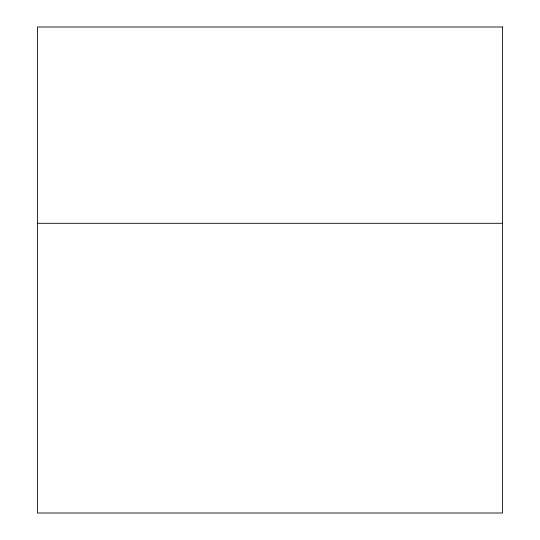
<?xml version="1.0" encoding="UTF-8"?>
<svg xmlns="http://www.w3.org/2000/svg" width="540" height="540" viewBox="0 0 540 540"><rect width="100%" height="100%" fill="white"/><g stroke="black" fill="none" stroke-linecap="round" stroke-linejoin="round"><path stroke-width="0.81" d="M37.415 223.304L502.585 223.304M502.585 27L37.415 27L37.415 513L502.585 513L502.585 27"/></g></svg>
